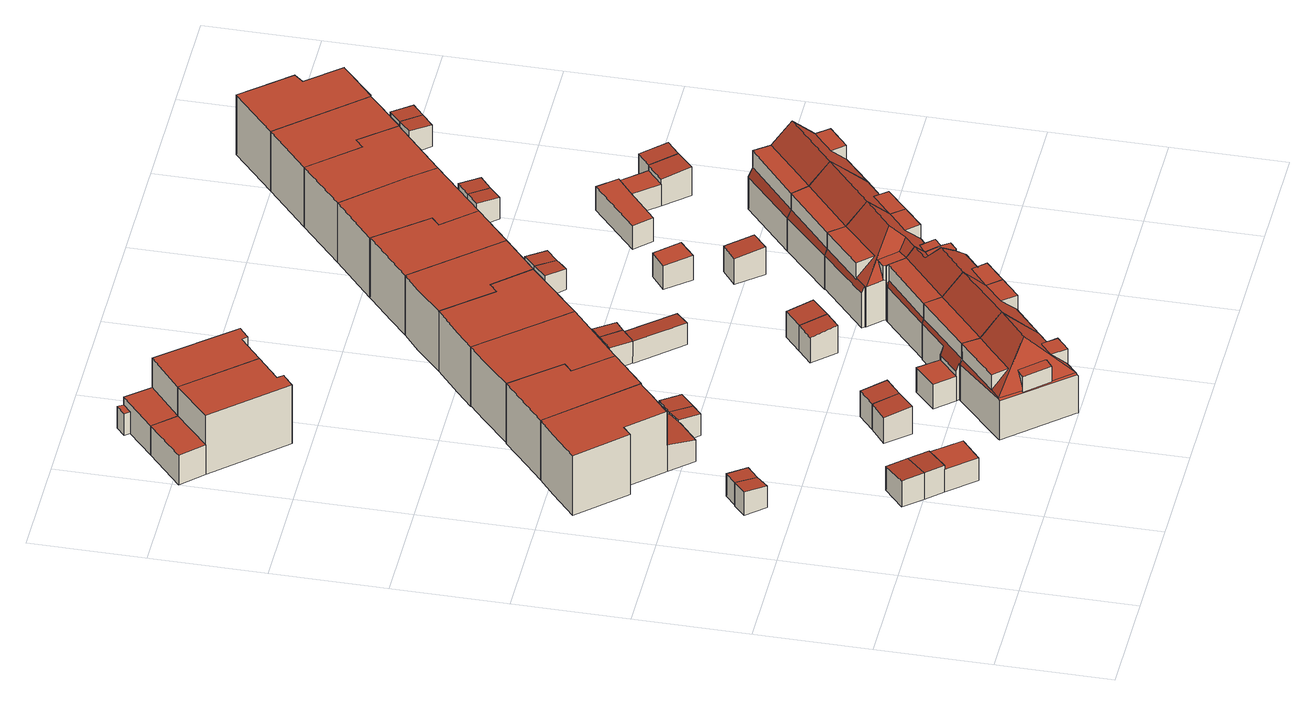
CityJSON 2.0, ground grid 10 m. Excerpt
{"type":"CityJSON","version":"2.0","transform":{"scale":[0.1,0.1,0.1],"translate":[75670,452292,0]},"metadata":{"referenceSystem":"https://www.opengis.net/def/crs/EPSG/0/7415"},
"CityObjects":{
"building1":{"type":"Building","attributes":{"Volume":6.9,"Dakoppervlakte":3.05,"Muuroppervlakte":16.09,"Vloeroppervlakte":3.03,"hoogte_Z_max_in_m_NAP":3.43,"GEB_DOEL":"onbekend","dateOfConstruction":"1925-01-01","measuredHeight":2.39},"geometry":[{"type":"Solid","lod":"2","boundaries":[[[[0,1,2,3]],[[4,5,6,7]],[[3,5,4,0]],[[3,2,6,5]],[[1,7,6,2]],[[7,1,0,4]]]],"semantics":{"surfaces":[{"type":"GroundSurface"},{"type":"RoofSurface"},{"type":"WallSurface"}],"values":[[0,1,2,2,2,2]]}}]},
"building2":{"type":"Building","attributes":{"Volume":14.22,"Dakoppervlakte":5.52,"Muuroppervlakte":24.46,"Vloeroppervlakte":5.49,"hoogte_Z_max_in_m_NAP":3.89,"GEB_DOEL":"onbekend","dateOfConstruction":"1925-01-01","measuredHeight":2.72},"geometry":[{"type":"Solid","lod":"2","boundaries":[[[[8,9,10,11]],[[12,13,14,15]],[[8,11,13,12]],[[10,14,13,11]],[[9,15,14,10]],[[9,8,12,15]]]],"semantics":{"surfaces":[{"type":"GroundSurface"},{"type":"RoofSurface"},{"type":"WallSurface"}],"values":[[0,1,2,2,2,2]]}}]},
"building3":{"type":"Building","attributes":{"Volume":6.77,"Dakoppervlakte":3.05,"Muuroppervlakte":15.78,"Vloeroppervlakte":3.03,"hoogte_Z_max_in_m_NAP":3.43,"GEB_DOEL":"onbekend","dateOfConstruction":"1925-01-01","measuredHeight":2.35},"geometry":[{"type":"Solid","lod":"2","boundaries":[[[[16,17,18,19]],[[20,21,4,7]],[[16,19,7,4]],[[20,7,19,18]],[[17,21,20,18]],[[16,4,21,17]]]],"semantics":{"surfaces":[{"type":"GroundSurface"},{"type":"RoofSurface"},{"type":"WallSurface"}],"values":[[0,1,2,2,2,2]]}}]},
"building4":{"type":"Building","attributes":{"Volume":33.1,"Dakoppervlakte":13.59,"Muuroppervlakte":38.67,"Vloeroppervlakte":13.56,"hoogte_Z_max_in_m_NAP":3.9,"GEB_DOEL":"onbekend","dateOfConstruction":"1925-01-01","measuredHeight":2.71},"geometry":[{"type":"Solid","lod":"2","boundaries":[[[[22,9,8,23,24,25,26]],[[27,28,29,30,31]],[[32,12,15,33]],[[30,24,23,31]],[[22,26,28,27]],[[30,29,28,26,25,24]],[[12,32,31,23,8]],[[9,15,12,8]],[[9,22,27,33,15]],[[27,31,32,33]]]],"semantics":{"surfaces":[{"type":"GroundSurface"},{"type":"RoofSurface"},{"type":"WallSurface"}],"values":[[0,1,1,2,2,2,2,2,2,2]]}}]},
"building5":{"type":"Building","attributes":{"Volume":318.8,"Dakoppervlakte":58.51,"Muuroppervlakte":203.17,"Vloeroppervlakte":60.47,"hoogte_Z_max_in_m_NAP":7.1,"GEB_DOEL":"woonfunctie","dateOfConstruction":"1925-01-01","measuredHeight":6.08},"geometry":[{"type":"Solid","lod":"2","boundaries":[[[[34,35,36,37,38,39,40,41,42,43,44,45,46,47,48]],[[49,50,51,52]],[[53,54,55,56,57,58,59,60]],[[61,62,63,64,65,66,67,68]],[[69,70,71,72]],[[39,38,55,54]],[[38,37,56,55]],[[57,56,37,36,67]],[[59,42,41,60]],[[67,36,35,68]],[[61,68,35,34]],[[62,61,34,48]],[[63,45,44,64]],[[44,43,49,52,64]],[[50,66,65,51]],[[65,64,52,51]],[[71,70,46,45,63]],[[72,62,48,47,69]],[[46,70,69,47]],[[62,72,71,63]],[[58,57,67,66,50,49,43,42,59]],[[60,41,40,39,54,53]]]],"semantics":{"surfaces":[{"type":"GroundSurface"},{"type":"OuterFloorSurface"},{"type":"RoofSurface"},{"type":"WallSurface"}],"values":[[0,1,2,2,2,3,3,3,3,3,3,3,3,3,3,3,3,3,3,3,3,3]]}}]},
"building6":{"type":"Building","attributes":{"Volume":13.61,"Dakoppervlakte":5.18,"Muuroppervlakte":24.15,"Vloeroppervlakte":5.16,"hoogte_Z_max_in_m_NAP":3.99,"GEB_DOEL":"onbekend","dateOfConstruction":"1925-01-01","measuredHeight":2.74},"geometry":[{"type":"Solid","lod":"2","boundaries":[[[[73,74,75,76]],[[77,78,79,80]],[[76,78,77,73]],[[78,76,75,79]],[[74,80,79,75]],[[74,73,77,80]]]],"semantics":{"surfaces":[{"type":"GroundSurface"},{"type":"RoofSurface"},{"type":"WallSurface"}],"values":[[0,1,2,2,2,2]]}}]},
"building7":{"type":"Building","attributes":{"Volume":285.88,"Dakoppervlakte":47.05,"Muuroppervlakte":180.87,"Vloeroppervlakte":47.05,"hoogte_Z_max_in_m_NAP":7.1,"GEB_DOEL":"woonfunctie","dateOfConstruction":"1925-01-01","measuredHeight":6.08},"geometry":[{"type":"Solid","lod":"2","boundaries":[[[[81,82,83,84,85,42,41]],[[60,59,86,87,88,89,90]],[[42,85,86,59]],[[84,87,86,85]],[[83,88,87,84]],[[41,42,59,60]],[[82,89,88,83]],[[89,82,81,41,60,90]]]],"semantics":{"surfaces":[{"type":"GroundSurface"},{"type":"RoofSurface"},{"type":"WallSurface"}],"values":[[0,1,2,2,2,2,2,2]]}}]},
"building8":{"type":"Building","attributes":{"Volume":13.87,"Dakoppervlakte":5.18,"Muuroppervlakte":24.61,"Vloeroppervlakte":5.16,"hoogte_Z_max_in_m_NAP":3.99,"GEB_DOEL":"onbekend","dateOfConstruction":"1925-01-01","measuredHeight":2.79},"geometry":[{"type":"Solid","lod":"2","boundaries":[[[[74,73,91,92]],[[93,77,80,94]],[[74,92,94,80]],[[92,91,93,94]],[[73,77,93,91]],[[77,73,74,80]]]],"semantics":{"surfaces":[{"type":"GroundSurface"},{"type":"RoofSurface"},{"type":"WallSurface"}],"values":[[0,1,2,2,2,2]]}}]},
"building9":{"type":"Building","attributes":{"Volume":262.64,"Dakoppervlakte":62.08,"Muuroppervlakte":140.64,"Vloeroppervlakte":45.25,"hoogte_Z_max_in_m_NAP":8.82,"GEB_DOEL":"woonfunctie","dateOfConstruction":"1925-01-01","measuredHeight":7.62},"geometry":[{"type":"Solid","lod":"2","boundaries":[[[[95,96,97,98,99,100,101,102,103,104,105]],[[106,107,108,109,110,111]],[[112,106,111,113,114,115,116]],[[112,117,118,119,120,121,122,123,124]],[[106,112,124,125,126,121,120,107]],[[127,128,111,110,129,130]],[[131,117,112,116,132,133,113,111,128]],[[134,109,108,135]],[[136,115,114,137]],[[138,139,126,125]],[[117,131,99,98,97,118]],[[95,120,119,96]],[[130,135,108,140]],[[110,109,134,129]],[[130,129,134,135]],[[127,101,100,99,131,128]],[[120,95,105,104,103,102,101,127,130,140,108,107]],[[97,96,119,118]],[[132,136,137,133]],[[115,136,132,116]],[[133,137,114,113]],[[138,125,124,123]],[[138,123,122,139]],[[121,126,139,122]]]],"semantics":{"surfaces":[{"type":"GroundSurface"},{"type":"RoofSurface"},{"type":"WallSurface"}],"values":[[0,1,1,1,1,1,1,1,1,1,2,2,2,2,2,2,2,2,2,2,2,2,2,2]]}}]},
"building10":{"type":"Building","attributes":{"Volume":8.24,"Dakoppervlakte":3.77,"Muuroppervlakte":17.16,"Vloeroppervlakte":3.75,"hoogte_Z_max_in_m_NAP":3.43,"GEB_DOEL":"onbekend","dateOfConstruction":"1925-01-01","measuredHeight":2.32},"geometry":[{"type":"Solid","lod":"2","boundaries":[[[[141,142,143,144,145]],[[146,147,148,71,70]],[[70,144,143,142,147,146]],[[147,142,141,148]],[[145,71,148,141]],[[145,144,70,71]]]],"semantics":{"surfaces":[{"type":"GroundSurface"},{"type":"RoofSurface"},{"type":"WallSurface"}],"values":[[0,1,2,2,2,2]]}}]},
"building11":{"type":"Building","attributes":{"Volume":243.82,"Dakoppervlakte":45.96,"Muuroppervlakte":168.41,"Vloeroppervlakte":45.96,"hoogte_Z_max_in_m_NAP":6.94,"GEB_DOEL":"woonfunctie","dateOfConstruction":"1925-01-01","measuredHeight":6.06},"geometry":[{"type":"Solid","lod":"2","boundaries":[[[[149,150,151,152,153,154,155,156,157]],[[158,159,160,161,162,163,164]],[[165,166,167,168]],[[159,157,156,155,161,160]],[[161,155,154,162]],[[162,154,153,163]],[[153,152,167,164,163]],[[150,165,168,151]],[[165,150,149,166]],[[151,168,167,152]],[[158,164,167,166]],[[149,157,159,158,166]]]],"semantics":{"surfaces":[{"type":"GroundSurface"},{"type":"RoofSurface"},{"type":"WallSurface"}],"values":[[0,1,1,2,2,2,2,2,2,2,2,2]]}}]},
"building12":{"type":"Building","attributes":{"Volume":356.13,"Dakoppervlakte":58.92,"Muuroppervlakte":197,"Vloeroppervlakte":58.92,"hoogte_Z_max_in_m_NAP":7.1,"GEB_DOEL":"woonfunctie","dateOfConstruction":"1925-01-01","measuredHeight":6.04},"geometry":[{"type":"Solid","lod":"2","boundaries":[[[[169,170,171,172,173,174,175,176]],[[177,178,179,89,88,87,86,180]],[[174,178,177,175]],[[171,170,87,88]],[[170,169,86,87]],[[169,176,180,86]],[[175,177,180,176]],[[172,171,88,89]],[[174,173,172,89,179,178]]]],"semantics":{"surfaces":[{"type":"GroundSurface"},{"type":"RoofSurface"},{"type":"WallSurface"}],"values":[[0,1,2,2,2,2,2,2,2]]}}]},
"building13":{"type":"Building","attributes":{"Volume":234.51,"Dakoppervlakte":45.31,"Muuroppervlakte":167.16,"Vloeroppervlakte":45.31,"hoogte_Z_max_in_m_NAP":6.94,"GEB_DOEL":"woonfunctie","dateOfConstruction":"1925-01-01","measuredHeight":5.99},"geometry":[{"type":"Solid","lod":"2","boundaries":[[[[152,151,181,182,183,184,185,186,187,188,189,153]],[[190,164,163,191,192,193,194]],[[168,167,195,196]],[[197,198,199,200]],[[152,153,163,164,167]],[[153,189,191,163]],[[192,188,187,186,194,193]],[[186,185,195,190,194]],[[151,152,167,168]],[[196,195,185,184,200]],[[183,197,200,184]],[[183,182,198,197]],[[182,181,199,198]],[[151,168,196,200,199,181]],[[164,190,195,167]],[[191,189,188,192]]]],"semantics":{"surfaces":[{"type":"GroundSurface"},{"type":"RoofSurface"},{"type":"WallSurface"}],"values":[[0,1,1,1,2,2,2,2,2,2,2,2,2,2,2,2]]}}]},
"building14":{"type":"Building","attributes":{"Volume":291.39,"Dakoppervlakte":67.4,"Muuroppervlakte":162.74,"Vloeroppervlakte":51.92,"hoogte_Z_max_in_m_NAP":8.82,"GEB_DOEL":"woonfunctie","dateOfConstruction":"1925-01-01","measuredHeight":7.63},"geometry":[{"type":"Solid","lod":"2","boundaries":[[[[101,201,202,203,204,205,206,207,208,209,210,211,212,213,214,215,96,95,105,104,103,102]],[[216,217,218,219]],[[120,119,220,221,222,223]],[[224,135,108,225]],[[226,227,228,229]],[[230,231,232,127,130,233,234,235]],[[236,225,108,107]],[[120,223,217,216,236,107]],[[211,210,225,236]],[[108,104,105,95,120,107]],[[222,221,219,218]],[[216,219,221,214,213,212]],[[95,96,119,120]],[[119,96,215,220]],[[214,221,220,215]],[[236,216,212,211]],[[218,217,223,222]],[[135,224,233,130]],[[229,205,204,226]],[[226,204,203,227]],[[227,203,202,228]],[[231,228,202,201,232]],[[232,201,101,127]],[[102,130,127,101]],[[206,235,234,207]],[[205,229,230,235,206]],[[229,228,231,230]],[[108,135,130,102,103,104]],[[207,234,233,208]],[[209,208,233,224,225,210]]]],"semantics":{"surfaces":[{"type":"GroundSurface"},{"type":"RoofSurface"},{"type":"WallSurface"}],"values":[[0,1,1,1,1,1,1,1,2,2,2,2,2,2,2,2,2,2,2,2,2,2,2,2,2,2,2,2,2,2]]}}]},
"building15":{"type":"Building","attributes":{"Volume":12.44,"Dakoppervlakte":4.64,"Muuroppervlakte":23.55,"Vloeroppervlakte":4.63,"hoogte_Z_max_in_m_NAP":3.99,"GEB_DOEL":"onbekend","dateOfConstruction":"1925-01-01","measuredHeight":2.8},"geometry":[{"type":"Solid","lod":"2","boundaries":[[[[237,238,239,240]],[[241,242,243,244]],[[240,242,241,237]],[[242,240,239,243]],[[243,239,238,244]],[[238,237,241,244]]]],"semantics":{"surfaces":[{"type":"GroundSurface"},{"type":"RoofSurface"},{"type":"WallSurface"}],"values":[[0,1,2,2,2,2]]}}]},
"building16":{"type":"Building","attributes":{"Volume":339.25,"Dakoppervlakte":55.45,"Muuroppervlakte":195.48,"Vloeroppervlakte":55.45,"hoogte_Z_max_in_m_NAP":7.1,"GEB_DOEL":"woonfunctie","dateOfConstruction":"1925-01-01","measuredHeight":6.12},"geometry":[{"type":"Solid","lod":"2","boundaries":[[[[245,246,247,248,249,250,251,252]],[[253,254,255,256,257,258,178,177]],[[254,253,177,251,250,249]],[[248,255,254,249]],[[247,256,255,248]],[[252,251,177,178]],[[247,246,257,256]],[[257,246,245,252,178,258]]]],"semantics":{"surfaces":[{"type":"GroundSurface"},{"type":"RoofSurface"},{"type":"WallSurface"}],"values":[[0,1,2,2,2,2,2,2]]}}]},
"building17":{"type":"Building","attributes":{"Volume":27.39,"Dakoppervlakte":12.64,"Muuroppervlakte":39.46,"Vloeroppervlakte":12.56,"hoogte_Z_max_in_m_NAP":3.42,"GEB_DOEL":"onbekend","dateOfConstruction":"1925-01-01","measuredHeight":2.43},"geometry":[{"type":"Solid","lod":"2","boundaries":[[[[259,260,261,262,263,264,265]],[[266,267,268,269,270,271]],[[272,273,274,266,271,270]],[[262,261,268,267]],[[260,269,268,261]],[[269,260,259,273,272]],[[265,274,273,259]],[[274,265,264,266]],[[266,264,263,262,267]],[[270,269,272]]]],"semantics":{"surfaces":[{"type":"GroundSurface"},{"type":"RoofSurface"},{"type":"WallSurface"}],"values":[[0,1,1,2,2,2,2,2,2,2]]}}]},
"building18":{"type":"Building","attributes":{"Volume":5.76,"Dakoppervlakte":2.53,"Muuroppervlakte":15.35,"Vloeroppervlakte":2.52,"hoogte_Z_max_in_m_NAP":3.42,"GEB_DOEL":"onbekend","dateOfConstruction":"1925-01-01","measuredHeight":2.41},"geometry":[{"type":"Solid","lod":"2","boundaries":[[[[259,275,276,260]],[[277,278,273,272]],[[273,259,260,272]],[[277,272,260,276]],[[275,278,277,276]],[[275,259,273,278]]]],"semantics":{"surfaces":[{"type":"GroundSurface"},{"type":"RoofSurface"},{"type":"WallSurface"}],"values":[[0,1,2,2,2,2]]}}]},
"building19":{"type":"Building","attributes":{"Volume":15.12,"Dakoppervlakte":5.65,"Muuroppervlakte":25.6,"Vloeroppervlakte":5.63,"hoogte_Z_max_in_m_NAP":3.99,"GEB_DOEL":"onbekend","dateOfConstruction":"1925-01-01","measuredHeight":2.79},"geometry":[{"type":"Solid","lod":"2","boundaries":[[[[238,237,279,280]],[[281,241,244,282]],[[238,280,282,244]],[[280,279,281,282]],[[237,241,281,279]],[[241,237,238,244]]]],"semantics":{"surfaces":[{"type":"GroundSurface"},{"type":"RoofSurface"},{"type":"WallSurface"}],"values":[[0,1,2,2,2,2]]}}]},
"building20":{"type":"Building","attributes":{"Volume":265.6,"Dakoppervlakte":59.96,"Muuroppervlakte":146.48,"Vloeroppervlakte":45.43,"hoogte_Z_max_in_m_NAP":8.82,"GEB_DOEL":"woonfunctie","dateOfConstruction":"1925-01-01","measuredHeight":7.57},"geometry":[{"type":"MultiSurface","lod":"2","boundaries":[[[283,284,285,286,287,288,289,290,291,292,293,294,295,296,297,298,299,300,301,302,303,304]],[[305,306,307,308,309,310,311]],[[219,312,313,216]],[[314,315,316,317,221,220]],[[318,224,225,319,320,321]],[[322,323,234,233,324]],[[323,322,325]],[[326,327,319,225,236,328]],[[329,328,236,216,313,316,315]],[[310,327,326,311]],[[305,311,326,328]],[[330,331,315,314,332]],[[315,331,329]],[[333,334,335]],[[333,335,300]],[[303,302,332,314]],[[300,335,330,332,302,301]],[[305,329,306]],[[333,300,299,334]],[[319,327,310,297,296,295]],[[335,334,308,307,330]],[[310,309,308,334,299,298,297]],[[307,306,329,331,330]],[[284,283,221,219,216,285]],[[317,312,219,221]],[[304,303,314,220]],[[304,220,221,283]],[[325,322,324,318,321]],[[224,318,324,233]],[[289,233,234,290]],[[290,234,323,291]],[[325,292,291,323]],[[294,293,336,320,319,295]],[[293,292,325,321,320,336]],[[216,236,225,287,286,285]],[[225,224,233,289,288,287]],[[316,313,312,317]]],"semantics":{"surfaces":[{"type":"GroundSurface"},{"type":"RoofSurface"},{"type":"WallSurface"}],"values":[0,1,1,1,1,1,1,1,1,1,1,1,1,1,2,2,2,2,2,2,2,2,2,2,2,2,2,2,2,2,2,2,2,2,2,2,2]}}]},
"building21":{"type":"Building","attributes":{"Volume":291.41,"Dakoppervlakte":48.1,"Muuroppervlakte":181.44,"Vloeroppervlakte":48.1,"hoogte_Z_max_in_m_NAP":7.1,"GEB_DOEL":"woonfunctie","dateOfConstruction":"1925-01-01","measuredHeight":6.06},"geometry":[{"type":"Solid","lod":"2","boundaries":[[[[337,338,249,248,247,246,339]],[[255,254,340,341,342,257,256]],[[255,256,247,248]],[[248,249,254,255]],[[338,340,254,249]],[[246,247,256,257]],[[337,341,340,338]],[[341,337,339,246,257,342]]]],"semantics":{"surfaces":[{"type":"GroundSurface"},{"type":"RoofSurface"},{"type":"WallSurface"}],"values":[[0,1,2,2,2,2,2,2]]}}]},
"building22":{"type":"Building","attributes":{"Volume":258.61,"Dakoppervlakte":59.12,"Muuroppervlakte":145.14,"Vloeroppervlakte":44.46,"hoogte_Z_max_in_m_NAP":8.81,"GEB_DOEL":"woonfunctie","dateOfConstruction":"1925-01-01","measuredHeight":7.53},"geometry":[{"type":"Solid","lod":"2","boundaries":[[[[343,344,345,346,347,348,349,350,351,352,353,300,299,298,297,296,295,293,354]],[[355,356,310,308]],[[319,357,358,359,320]],[[360,361,362,363]],[[364,365,366,367]],[[368,369,370,371,372,373]],[[374,375,376,366,365,371,370]],[[377,327,310,356,378,379,360,363,376,375]],[[319,327,377,357]],[[357,377,375,374,380,358]],[[334,333,381,382,379,378,383]],[[293,336,380,374,343,354]],[[300,353,381,333]],[[366,376,363,382,381,353,352,351,350,349]],[[343,374,370,344]],[[334,308,310,384]],[[355,383,378,356]],[[334,383,355,308]],[[359,380,336,320]],[[295,296,297,298,299,300,333,334,384,310,327,319]],[[320,336,293,295,319]],[[363,362,382]],[[361,360,379]],[[382,362,361,379]],[[373,372,364,367]],[[348,347,373,367,366,349]],[[346,368,373,347]],[[368,346,345,369]],[[345,344,370,369]],[[371,365,364,372]],[[359,358,380]]]],"semantics":{"surfaces":[{"type":"GroundSurface"},{"type":"RoofSurface"},{"type":"WallSurface"}],"values":[[0,1,1,1,1,1,1,1,1,1,1,2,2,2,2,2,2,2,2,2,2,2,2,2,2,2,2,2,2,2,2]]}}]},
"building23":{"type":"Building","attributes":{"Volume":295.05,"Dakoppervlakte":48.58,"Muuroppervlakte":182.94,"Vloeroppervlakte":48.58,"hoogte_Z_max_in_m_NAP":7.1,"GEB_DOEL":"woonfunctie","dateOfConstruction":"1925-01-01","measuredHeight":6.07},"geometry":[{"type":"Solid","lod":"2","boundaries":[[[[385,386,338,337,387,388,389,390]],[[341,340,391,392,393,394,395,396]],[[385,390,393,392]],[[337,338,340,341]],[[386,391,340,338]],[[390,389,394,393]],[[386,385,392,391]],[[394,389,388,387,337,341,396,395]]]],"semantics":{"surfaces":[{"type":"GroundSurface"},{"type":"RoofSurface"},{"type":"WallSurface"}],"values":[[0,1,2,2,2,2,2,2]]}}]},
"building24":{"type":"Building","attributes":{"Volume":6.92,"Dakoppervlakte":3.1,"Muuroppervlakte":16.02,"Vloeroppervlakte":3.08,"hoogte_Z_max_in_m_NAP":3.42,"GEB_DOEL":"onbekend","dateOfConstruction":"1925-01-01","measuredHeight":2.36},"geometry":[{"type":"Solid","lod":"2","boundaries":[[[[397,398,399,400,401]],[[402,403,404,405,406]],[[397,401,405,404]],[[401,400,406,405]],[[406,400,399,398,403,402]],[[403,398,397,404]]]],"semantics":{"surfaces":[{"type":"GroundSurface"},{"type":"RoofSurface"},{"type":"WallSurface"}],"values":[[0,1,2,2,2,2]]}}]},
"building25":{"type":"Building","attributes":{"Volume":12.72,"Dakoppervlakte":5.18,"Muuroppervlakte":22.64,"Vloeroppervlakte":5.17,"hoogte_Z_max_in_m_NAP":3.73,"GEB_DOEL":"onbekend","dateOfConstruction":"1925-01-01","measuredHeight":2.55},"geometry":[{"type":"Solid","lod":"2","boundaries":[[[[407,408,409,410]],[[411,412,413,414]],[[410,412,411,407]],[[412,410,409,413]],[[408,414,413,409]],[[408,407,411,414]]]],"semantics":{"surfaces":[{"type":"GroundSurface"},{"type":"RoofSurface"},{"type":"WallSurface"}],"values":[[0,1,2,2,2,2]]}}]},
"building26":{"type":"Building","attributes":{"Volume":14.04,"Dakoppervlakte":5.23,"Muuroppervlakte":24.97,"Vloeroppervlakte":5.22,"hoogte_Z_max_in_m_NAP":3.99,"GEB_DOEL":"onbekend","dateOfConstruction":"1925-01-01","measuredHeight":2.81},"geometry":[{"type":"Solid","lod":"2","boundaries":[[[[415,416,417,418]],[[419,420,421,422]],[[415,418,420,419]],[[420,418,417,421]],[[416,422,421,417]],[[416,415,419,422]]]],"semantics":{"surfaces":[{"type":"GroundSurface"},{"type":"RoofSurface"},{"type":"WallSurface"}],"values":[[0,1,2,2,2,2]]}}]},
"building27":{"type":"Building","attributes":{"Volume":7.21,"Dakoppervlakte":3.1,"Muuroppervlakte":16.67,"Vloeroppervlakte":3.08,"hoogte_Z_max_in_m_NAP":3.43,"GEB_DOEL":"onbekend","dateOfConstruction":"1925-01-01","measuredHeight":2.46},"geometry":[{"type":"Solid","lod":"2","boundaries":[[[[423,424,425,426]],[[404,403,427,428]],[[425,424,403,404]],[[427,403,424,423]],[[427,423,426,428]],[[426,425,404,428]]]],"semantics":{"surfaces":[{"type":"GroundSurface"},{"type":"RoofSurface"},{"type":"WallSurface"}],"values":[[0,1,2,2,2,2]]}}]},
"building28":{"type":"Building","attributes":{"Volume":276.13,"Dakoppervlakte":60.76,"Muuroppervlakte":150.88,"Vloeroppervlakte":46.01,"hoogte_Z_max_in_m_NAP":8.81,"GEB_DOEL":"woonfunctie","dateOfConstruction":"1925-01-01","measuredHeight":7.61},"geometry":[{"type":"Solid","lod":"2","boundaries":[[[[429,430,431,432,433,434,435,436,437,438,439,440,441,442,443]],[[444,445,363,362]],[[367,366,446,447]],[[368,373,448,449]],[[366,376,450,446]],[[451,452,450,376,363,445]],[[453,452,451,382,381]],[[437,453,381,438]],[[438,381,382,439]],[[445,444,451]],[[439,382,362,363,440]],[[448,373,367,447]],[[366,367,373,429,443,442]],[[449,431,430,368]],[[368,430,429,373]],[[433,432,448,447,446,434]],[[432,431,449,448]],[[446,450,452,453,437,436,435,434]],[[363,376,366,442,441,440]],[[382,451,444,362]]]],"semantics":{"surfaces":[{"type":"GroundSurface"},{"type":"RoofSurface"},{"type":"WallSurface"}],"values":[[0,1,1,1,1,1,1,2,2,2,2,2,2,2,2,2,2,2,2,2]]}}]},
"building29":{"type":"Building","attributes":{"Volume":340.66,"Dakoppervlakte":56.27,"Muuroppervlakte":193.28,"Vloeroppervlakte":56.27,"hoogte_Z_max_in_m_NAP":7.1,"GEB_DOEL":"woonfunctie","dateOfConstruction":"1925-01-01","measuredHeight":6.05},"geometry":[{"type":"Solid","lod":"2","boundaries":[[[[454,386,385,390,389,455,456]],[[393,392,391,457,458,459,394]],[[455,389,394,459]],[[389,390,393,394]],[[385,386,391,392]],[[391,386,454,457]],[[456,458,457,454]],[[455,459,458,456]],[[390,385,392,393]]]],"semantics":{"surfaces":[{"type":"GroundSurface"},{"type":"RoofSurface"},{"type":"WallSurface"}],"values":[[0,1,2,2,2,2,2,2,2]]}}]},
"building30":{"type":"Building","attributes":{"Volume":285.24,"Dakoppervlakte":62.77,"Muuroppervlakte":153.16,"Vloeroppervlakte":47.32,"hoogte_Z_max_in_m_NAP":8.81,"GEB_DOEL":"woonfunctie","dateOfConstruction":"1925-01-01","measuredHeight":7.65},"geometry":[{"type":"Solid","lod":"2","boundaries":[[[[460,461,462,463,464,437,436,435,434,433,432,431,465,466]],[[467,468,469,470]],[[471,447,446,472]],[[449,448,473,474]],[[475,472,446,450]],[[475,450,452,476,470,469]],[[453,477,478,476,452]],[[437,453,452,436]],[[437,464,477,453]],[[469,468,478]],[[472,475,469,478,477,464,463,462,461,460]],[[468,467,476,478]],[[448,447,471,473]],[[431,432,448,449]],[[465,474,473,466]],[[449,474,465,431]],[[446,434,435,436,452,450]],[[446,447,448,432,433,434]],[[466,473,471,472,460]],[[467,470,476]]]],"semantics":{"surfaces":[{"type":"GroundSurface"},{"type":"RoofSurface"},{"type":"WallSurface"}],"values":[[0,1,1,1,1,1,1,2,2,2,2,2,2,2,2,2,2,2,2,2]]}}]},
"building31":{"type":"Building","attributes":{"Volume":57.55,"Dakoppervlakte":23.68,"Muuroppervlakte":68.41,"Vloeroppervlakte":23.66,"hoogte_Z_max_in_m_NAP":3.99,"GEB_DOEL":"onbekend","dateOfConstruction":"1925-01-01","measuredHeight":2.9},"geometry":[{"type":"Solid","lod":"2","boundaries":[[[[479,480,481,482,483,484,485,486,487,488,489]],[[490,491,492,493,494,495]],[[496,497,498,499]],[[500,501,502,503,504]],[[484,492,491,490,486,485]],[[484,483,493,492]],[[494,497,488,487,495]],[[490,495,487,486]],[[488,497,496,489]],[[498,483,482,499]],[[501,500,499,482,481]],[[481,480,502,501]],[[480,479,503,502]],[[504,503,479,489,496]],[[500,504,496,499]],[[493,498,497,494]],[[483,498,493]]]],"semantics":{"surfaces":[{"type":"GroundSurface"},{"type":"RoofSurface"},{"type":"WallSurface"}],"values":[[0,1,1,1,2,2,2,2,2,2,2,2,2,2,2,2,2]]}}]},
"building32":{"type":"Building","attributes":{"Volume":330.11,"Dakoppervlakte":54.41,"Muuroppervlakte":192.4,"Vloeroppervlakte":54.41,"hoogte_Z_max_in_m_NAP":7.1,"GEB_DOEL":"woonfunctie","dateOfConstruction":"1925-01-01","measuredHeight":6.07},"geometry":[{"type":"Solid","lod":"2","boundaries":[[[[454,456,455,505,506,507,508]],[[509,459,458,457,510,511,512]],[[455,459,509,505]],[[459,455,456,458]],[[454,508,510,457]],[[508,507,511,510]],[[507,506,512,511]],[[512,506,505,509]],[[456,454,457,458]]]],"semantics":{"surfaces":[{"type":"GroundSurface"},{"type":"RoofSurface"},{"type":"WallSurface"}],"values":[[0,1,2,2,2,2,2,2,2]]}}]},
"building33":{"type":"Building","attributes":{"Volume":7.29,"Dakoppervlakte":3.23,"Muuroppervlakte":16.54,"Vloeroppervlakte":3.21,"hoogte_Z_max_in_m_NAP":3.42,"GEB_DOEL":"onbekend","dateOfConstruction":"1925-01-01","measuredHeight":2.39},"geometry":[{"type":"Solid","lod":"2","boundaries":[[[[513,514,515,516]],[[517,518,519,520]],[[513,516,518,517]],[[516,515,519,518]],[[519,515,514,520]],[[520,514,513,517]]]],"semantics":{"surfaces":[{"type":"GroundSurface"},{"type":"RoofSurface"},{"type":"WallSurface"}],"values":[[0,1,2,2,2,2]]}}]},
"building34":{"type":"Building","attributes":{"Volume":7.19,"Dakoppervlakte":3.22,"Muuroppervlakte":16.31,"Vloeroppervlakte":3.2,"hoogte_Z_max_in_m_NAP":3.42,"GEB_DOEL":"onbekend","dateOfConstruction":"1925-01-01","measuredHeight":2.36},"geometry":[{"type":"Solid","lod":"2","boundaries":[[[[521,522,523,524]],[[525,517,520,526]],[[521,524,526,520]],[[525,526,524,523]],[[522,517,525,523]],[[522,521,520,517]]]],"semantics":{"surfaces":[{"type":"GroundSurface"},{"type":"RoofSurface"},{"type":"WallSurface"}],"values":[[0,1,2,2,2,2]]}}]},
"building35":{"type":"Building","attributes":{"Volume":12.34,"Dakoppervlakte":4.69,"Muuroppervlakte":23.38,"Vloeroppervlakte":4.67,"hoogte_Z_max_in_m_NAP":3.99,"GEB_DOEL":"onbekend","dateOfConstruction":"1925-01-01","measuredHeight":2.75},"geometry":[{"type":"Solid","lod":"2","boundaries":[[[[527,528,529,530]],[[531,503,502,532]],[[527,530,532,502]],[[530,529,531,532]],[[528,503,531,529]],[[503,528,527,502]]]],"semantics":{"surfaces":[{"type":"GroundSurface"},{"type":"RoofSurface"},{"type":"WallSurface"}],"values":[[0,1,2,2,2,2]]}}]},
"building36":{"type":"Building","attributes":{"Volume":287.28,"Dakoppervlakte":47.4,"Muuroppervlakte":180.42,"Vloeroppervlakte":47.4,"hoogte_Z_max_in_m_NAP":7.1,"GEB_DOEL":"woonfunctie","dateOfConstruction":"1925-01-01","measuredHeight":6.06},"geometry":[{"type":"Solid","lod":"2","boundaries":[[[[533,534,508,507,506,505,535]],[[536,537,509,512,511,510,538]],[[505,506,512,509]],[[507,508,510,511]],[[510,508,534,533,536,538]],[[537,536,533,535]],[[506,507,511,512]],[[505,509,537,535]]]],"semantics":{"surfaces":[{"type":"GroundSurface"},{"type":"RoofSurface"},{"type":"WallSurface"}],"values":[[0,1,2,2,2,2,2,2]]}}]},
"building37":{"type":"Building","attributes":{"Volume":288.79,"Dakoppervlakte":47.47,"Muuroppervlakte":180.91,"Vloeroppervlakte":47.47,"hoogte_Z_max_in_m_NAP":7.1,"GEB_DOEL":"woonfunctie","dateOfConstruction":"1925-01-01","measuredHeight":6.08},"geometry":[{"type":"Solid","lod":"2","boundaries":[[[[539,540,541,542,543,533,535,544]],[[536,545,546,547,548,549,550,537]],[[535,533,536,537]],[[540,548,547,541]],[[540,539,549,548]],[[544,550,549,539]],[[545,536,533,543,542,541,547,546]],[[544,535,537,550]]]],"semantics":{"surfaces":[{"type":"GroundSurface"},{"type":"RoofSurface"},{"type":"WallSurface"}],"values":[[0,1,2,2,2,2,2,2]]}}]},
"building38":{"type":"Building","attributes":{"Volume":7.59,"Dakoppervlakte":3.31,"Muuroppervlakte":17,"Vloeroppervlakte":3.29,"hoogte_Z_max_in_m_NAP":3.42,"GEB_DOEL":"onbekend","dateOfConstruction":"1925-01-01","measuredHeight":2.43},"geometry":[{"type":"Solid","lod":"2","boundaries":[[[[551,552,553,554]],[[555,556,557,558]],[[551,554,558,557]],[[554,553,555,558]],[[552,556,555,553]],[[556,552,551,557]]]],"semantics":{"surfaces":[{"type":"GroundSurface"},{"type":"RoofSurface"},{"type":"WallSurface"}],"values":[[0,1,2,2,2,2]]}}]},
"building39":{"type":"Building","attributes":{"Volume":7.51,"Dakoppervlakte":3.31,"Muuroppervlakte":16.82,"Vloeroppervlakte":3.29,"hoogte_Z_max_in_m_NAP":3.42,"GEB_DOEL":"onbekend","dateOfConstruction":"1925-01-01","measuredHeight":2.41},"geometry":[{"type":"Solid","lod":"2","boundaries":[[[[551,559,560,552]],[[557,556,561,562]],[[551,552,556,557]],[[552,560,561,556]],[[559,562,561,560]],[[559,551,557,562]]]],"semantics":{"surfaces":[{"type":"GroundSurface"},{"type":"RoofSurface"},{"type":"WallSurface"}],"values":[[0,1,2,2,2,2]]}}]}
},
"vertices":[
[63,248,10],[76,232,10],[66,222,10],[52,238,10],[63,248,34],[52,238,34],[66,222,32],[76,232,32],
[120,117,12],[100,99,12],[86,115,12],[106,132,12],[120,117,36],[106,132,36],[86,115,39],[100,99,39],
[63,248,11],[73,257,11],[87,242,11],[76,232,11],[87,242,32],[73,257,34],
[113,85,12],[133,102,12],[153,78,12],[152,77,12],[133,61,12],[113,85,35],[133,61,35],[152,77,35],[153,78,35],[133,102,35],[133,102,36],[113,85,39],
[133,307,10],[114,291,10],[97,311,10],[69,341,10],[61,334,10],[24,374,10],[48,395,10],[65,409,10],[129,339,10],[127,338,10],[133,331,10],[144,319,10],[158,302,10],[149,294,10],[135,309,10],[127,338,40],[110,322,40],[115,315,40],[133,331,40],[48,395,71],[24,374,71],[61,334,71],[69,341,71],[97,311,71],[127,338,71],[129,339,71],[65,409,71],[133,307,32],[135,309,32],[144,319,32],[133,331,35],[115,315,35],[110,322,37],[97,311,37],[114,291,32],[149,294,32],[158,302,32],[144,319,34],[135,309,34],
[182,159,12],[198,140,12],[183,126,12],[166,146,12],[182,159,38],[166,146,38],[183,126,40],[198,140,40],
[82,424,10],[107,446,10],[142,405,10],[134,398,10],[161,367,10],[161,367,71],[134,398,71],[142,405,71],[107,446,71],[82,424,71],
[197,172,12],[213,153,12],[197,172,38],[213,153,40],
[282,42,12],[283,41,12],[237,0,12],[237,1,12],[189,55,12],[190,56,12],[234,97,12],[236,96,12],[236,95,12],[246,83,12],[259,68,12],[231,44,88],[259,68,88],[246,83,69],[211,52,69],[200,64,54],[190,56,54],[237,2,53],[205,39,53],[212,45,68],[230,25,68],[222,19,53],[237,1,51],[237,0,50],[283,41,50],[282,42,53],[261,23,53],[261,22,51],[249,11,51],[248,12,53],[239,23,67],[251,34,67],[234,97,49],[190,56,53],[200,64,53],[236,96,53],[189,55,52],[222,19,52],[204,39,52],[200,64,69],[236,96,69],[222,19,68],[204,39,68],[249,11,67],[261,22,67],[236,95,54],
[157,330,11],[171,314,11],[159,303,11],[158,302,11],[144,319,11],[159,303,32],[171,314,32],[157,330,34],
[19,676,9],[1,695,9],[35,725,9],[52,706,9],[102,649,9],[80,630,9],[84,625,9],[82,624,9],[73,616,9],[19,676,69],[73,616,69],[82,624,69],[84,625,69],[80,630,69],[102,649,69],[52,706,69],[1,695,39],[19,676,39],[52,706,39],[35,725,39],
[161,367,11],[134,398,11],[142,405,11],[107,446,11],[133,470,11],[149,484,11],[212,411,11],[162,368,11],[212,411,71],[149,484,71],[133,470,71],[162,368,71],
[60,747,9],[56,751,9],[65,759,9],[68,754,9],[85,734,9],[138,672,9],[129,665,9],[128,664,9],[124,668,9],[85,734,69],[124,668,69],[128,664,69],[129,665,69],[138,672,69],[85,734,39],[68,754,39],[65,759,31],[56,751,31],[60,747,31],[68,754,31],
[235,98,12],[233,100,12],[219,116,12],[238,134,12],[252,117,12],[255,115,12],[281,138,12],[282,137,12],[283,136,12],[293,124,12],[305,109,12],[318,93,12],[327,81,12],[328,81,12],[328,80,12],[318,93,67],[300,77,67],[310,65,67],[328,81,67],[328,80,50],[328,81,52],[310,65,52],[310,66,53],[282,137,69],[293,124,69],[238,134,37],[219,116,37],[233,100,37],[252,117,37],[252,117,42],[233,100,42],[235,98,49],[282,137,53],[281,138,49],[255,115,49],[305,109,88],
[272,238,12],[289,218,12],[276,207,12],[258,226,12],[272,238,38],[258,226,38],[276,207,40],[289,218,40],
[165,498,10],[190,519,10],[225,478,10],[233,485,10],[260,455,10],[214,413,10],[212,411,10],[149,484,10],[214,413,71],[260,455,71],[233,485,71],[225,478,71],[190,519,71],[165,498,71],
[230,394,10],[245,378,10],[278,340,10],[265,329,10],[232,366,10],[232,367,10],[217,383,10],[232,367,32],[265,329,32],[278,340,30],[245,378,30],[234,368,32],[233,368,32],[245,378,32],[230,394,34],[217,383,34],
[239,402,10],[254,385,10],[254,385,32],[239,402,34],
[288,252,12],[305,233,12],[288,252,38],[305,233,40],
[328,81,13],[327,81,13],[318,93,13],[305,109,13],[293,124,13],[283,136,13],[282,137,13],[281,138,13],[323,175,13],[324,176,13],[325,177,13],[328,175,13],[338,163,13],[344,157,13],[350,150,13],[360,139,13],[361,139,13],[361,138,13],[366,132,13],[375,122,13],[375,121,13],[328,80,13],[357,126,68],[359,126,68],[366,132,68],[361,139,68],[360,139,68],[350,150,68],[342,143,68],[347,98,67],[337,109,67],[375,121,51],[373,122,53],[347,98,53],[347,98,52],[326,175,69],[338,163,69],[325,177,69],[324,176,69],[325,175,52],[323,175,49],[326,175,53],[324,176,52],[331,146,77],[344,157,77],[333,133,88],[359,126,66],[366,132,50],[365,131,53],[375,122,50],[361,138,51],[361,139,52],[361,138,50],[325,177,54],
[231,555,10],[293,484,10],[214,541,10],[293,484,71],[231,555,71],[214,541,71],
[313,191,13],[313,192,13],[311,194,13],[356,234,13],[357,232,13],[358,231,13],[368,219,13],[381,204,13],[395,188,13],[404,177,13],[405,177,13],[324,179,13],[368,145,68],[358,156,68],[345,170,69],[331,185,69],[324,179,69],[376,172,67],[386,161,67],[404,177,67],[395,188,67],[322,201,70],[334,188,70],[368,219,70],[357,232,70],[356,234,47],[311,194,48],[313,192,54],[323,201,54],[322,201,53],[357,232,53],[313,191,54],[353,180,88],[381,204,88],[355,167,77],[367,145,53],[386,161,53],[324,179,54],[405,177,51],[404,177,53],[368,145,52],[360,139,53],
[302,542,10],[327,514,10],[248,570,10],[272,591,10],[274,593,10],[310,549,10],[327,514,71],[302,542,71],[310,549,71],[274,593,71],[272,591,71],[248,570,71],
[311,465,11],[325,449,11],[319,443,11],[315,439,11],[300,454,11],[319,443,32],[325,449,32],[311,465,34],[300,454,34],[315,439,32],
[345,374,12],[362,354,12],[347,341,12],[330,362,12],[345,374,36],[330,362,36],[347,341,37],[362,354,37],
[363,319,12],[380,297,12],[366,285,12],[348,307,12],[363,319,38],[348,307,38],[366,285,40],[380,297,40],
[336,459,10],[325,449,10],[311,465,10],[322,475,10],[336,459,32],[322,475,34],
[357,232,12],[356,234,12],[400,274,12],[402,271,12],[403,271,12],[414,259,12],[427,244,12],[451,218,12],[451,217,12],[405,177,12],[404,177,12],[395,188,12],[381,204,12],[368,219,12],[358,231,12],[424,195,67],[415,206,67],[414,259,70],[402,271,70],[402,271,53],[400,274,46],[427,244,88],[424,195,53],[451,218,53],[451,217,51],
[376,558,10],[314,628,10],[358,580,10],[376,558,71],[358,580,71],[314,628,71],
[461,300,12],[473,285,12],[487,269,12],[496,258,12],[497,257,12],[448,316,12],[451,313,12],[477,241,67],[496,258,67],[487,269,67],[467,252,67],[451,313,70],[461,300,70],[451,313,53],[448,316,45],[473,285,88],[477,241,53],[497,257,51],[496,258,53],
[456,400,11],[473,379,11],[458,365,11],[439,386,11],[421,408,11],[392,383,11],[382,393,11],[378,397,11],[423,437,11],[437,421,11],[455,400,11],[378,397,35],[382,393,35],[392,383,35],[421,408,35],[437,421,35],[423,437,35],[455,400,33],[437,421,33],[421,408,33],[439,386,33],[439,386,38],[458,365,40],[473,379,40],[456,400,38],[455,400,38],
[355,664,10],[391,623,10],[399,630,10],[424,600,10],[355,664,71],[424,600,71],[399,630,71],[391,623,71],
[394,537,10],[408,521,10],[397,511,10],[383,527,10],[394,537,34],[383,527,34],[397,511,32],[408,521,32],
[408,521,11],[394,537,11],[406,547,11],[420,531,11],[406,547,34],[420,531,32],
[473,379,12],[456,400,12],[469,411,12],[486,390,12],[469,411,38],[486,390,40],
[458,630,10],[425,600,10],[396,700,10],[458,630,71],[396,700,71],[425,600,71],
[473,696,10],[466,688,10],[491,659,10],[490,658,10],[459,630,10],[438,737,10],[459,630,71],[490,658,71],[491,659,71],[466,688,71],[473,696,71],[438,737,71],
[477,610,10],[492,594,10],[480,584,10],[466,600,10],[480,584,32],[492,594,32],[477,610,34],[466,600,34],
[488,620,10],[503,604,10],[503,604,32],[488,620,34]
]}
